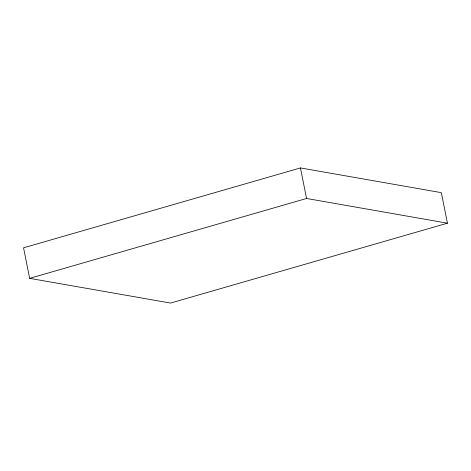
<?xml version="1.0" encoding="UTF-8"?>
<svg xmlns="http://www.w3.org/2000/svg" width="471" height="471" viewBox="0 0 471 471"><rect width="100%" height="100%" fill="white"/><g stroke="black" fill="none" stroke-linecap="round" stroke-linejoin="round"><path stroke-width="0.71" d="M300.463 167.935L23.55 247.811L29.649 278.349L170.537 303.065L447.45 223.189L441.351 192.651L300.463 167.935L306.562 198.474L447.45 223.189M29.649 278.349L306.562 198.474"/></g></svg>
